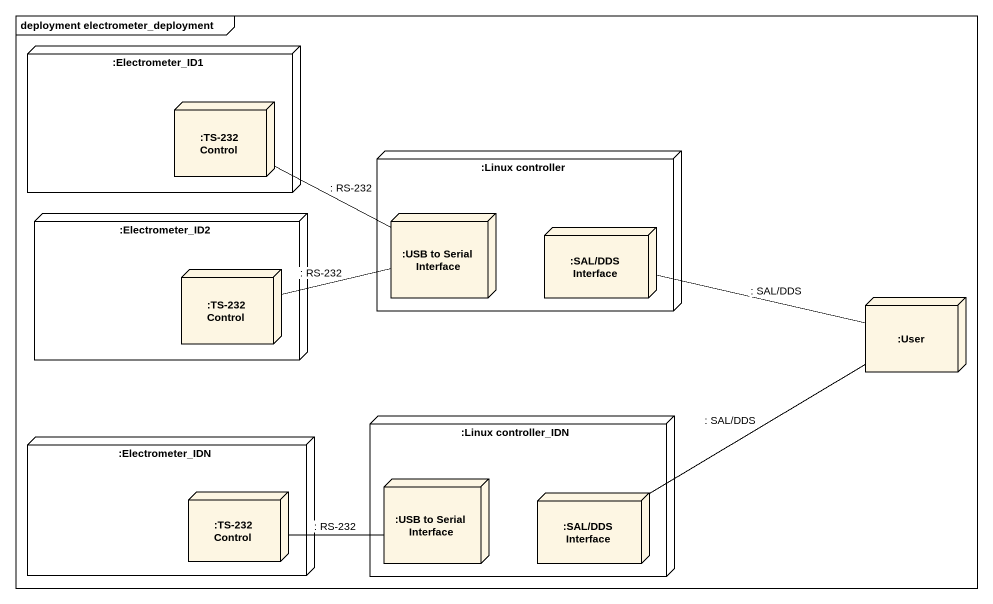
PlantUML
@startuml
mainframe deployment electrometer_deployment
node ":Electrometer_ID1" as Electrometer_ID1 {
  node ":TS-232 Control" as TS_232_Control
}
node ":Linux controller" as Linux_controller {
  node ":USB to Serial Interface" as USB_to_Serial_Interface
  node ":SAL/DDS Interface" as SAL_DDS_Interface
}
node ":Electrometer_ID2" as Electrometer_ID2 {
  node ":TS-232 Control" as TS_232_Control_2
}
node ":User" as User
node ":Linux controller_IDN" as Linux_controller_IDN {
  node ":USB to Serial Interface" as USB_to_Serial_Interface_2
  node ":SAL/DDS Interface" as SAL_DDS_Interface_2
}
node ":Electrometer_IDN" as Electrometer_IDN {
  node ":TS-232 Control" as TS_232_Control_3
}
TS_232_Control -right- USB_to_Serial_Interface : : RS-232
TS_232_Control_2 -right- USB_to_Serial_Interface : : RS-232
User -left- SAL_DDS_Interface : : SAL/DDS
User -- SAL_DDS_Interface_2 : : SAL/DDS
TS_232_Control_3 -right- USB_to_Serial_Interface_2 : : RS-232
@enduml
